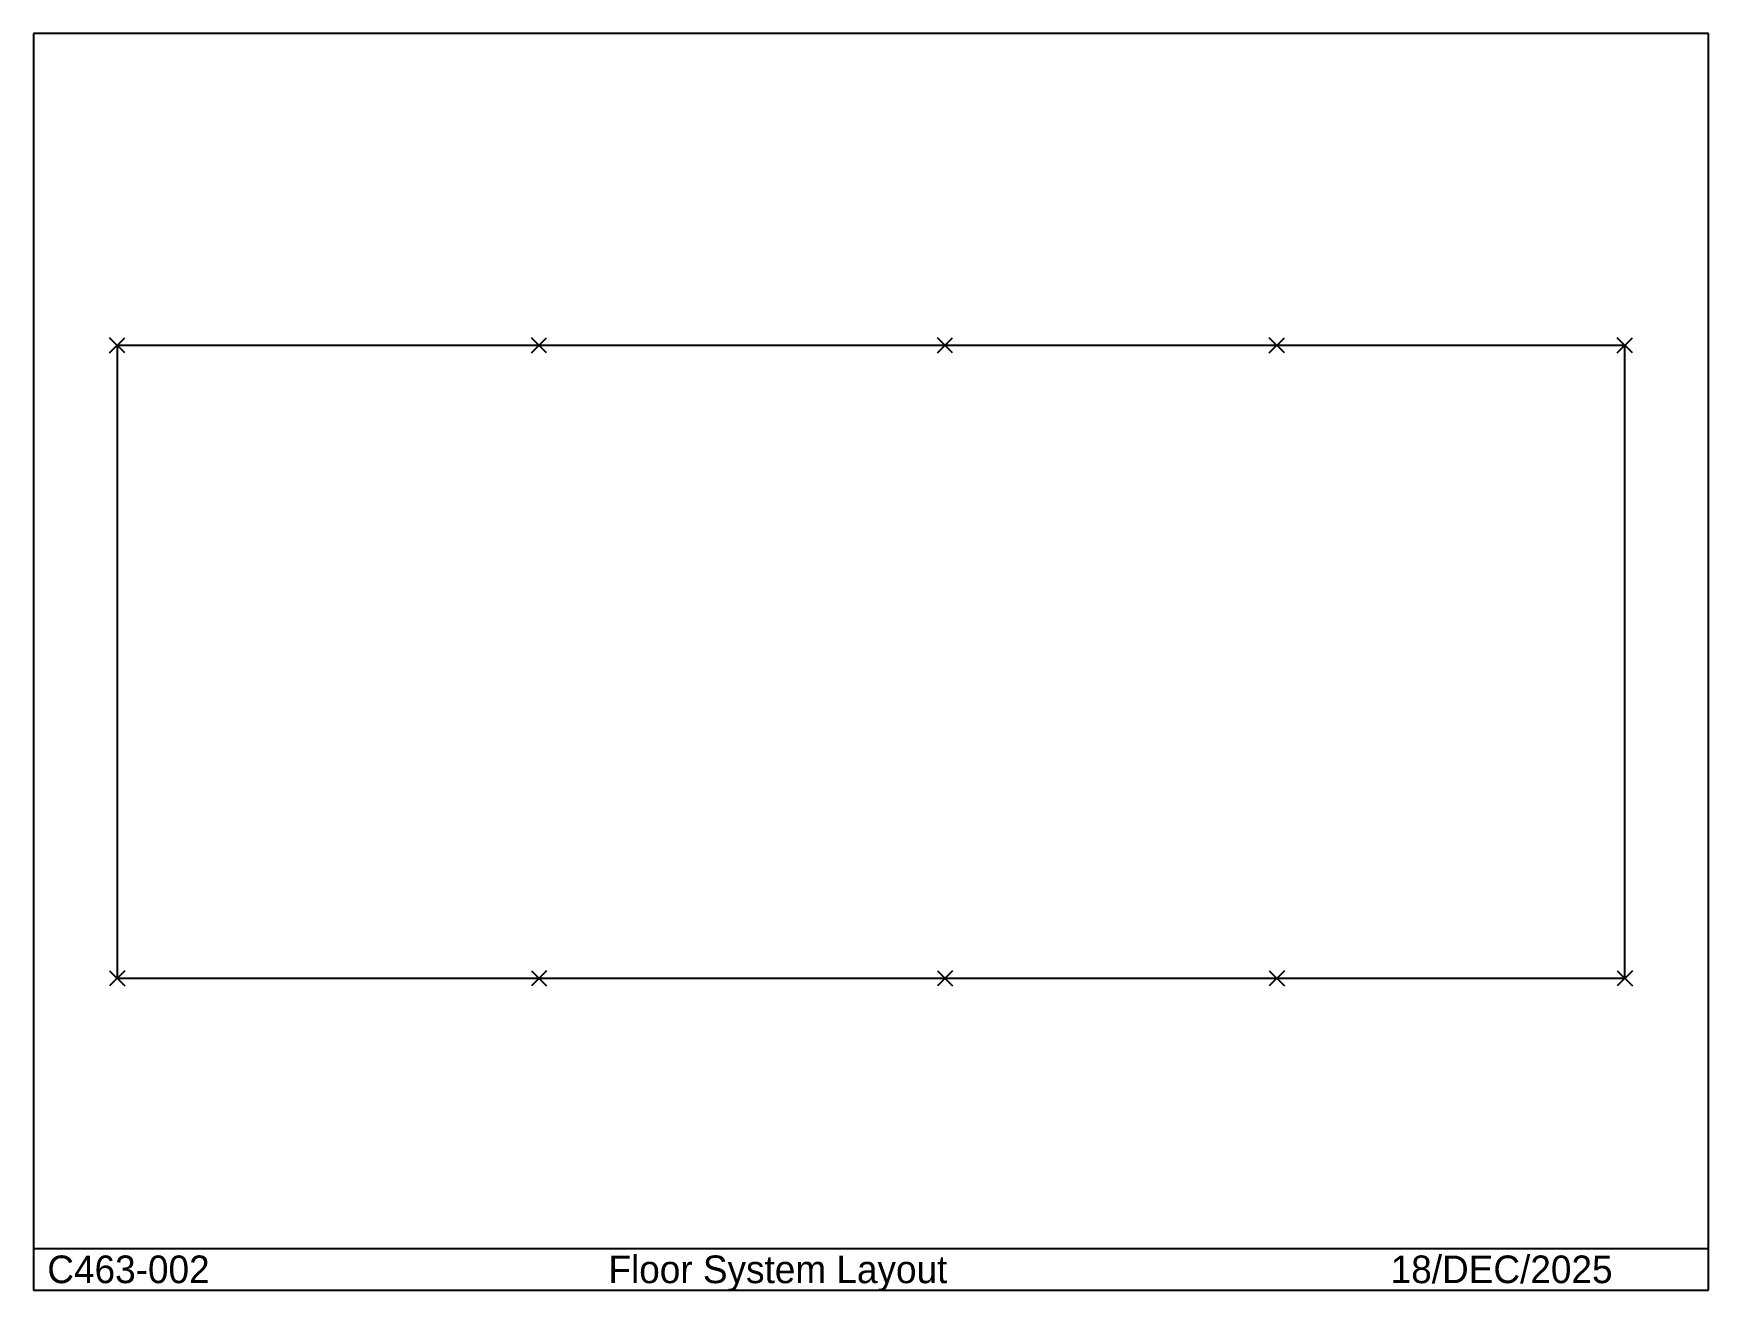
# Model space of a CAD drawing. Extents: x -1693 to 32193, y -6336 to 19107.
import ezdxf

# ---------------------------------------------------------------- set-up
doc = ezdxf.new("R2010")
doc.units = 0
doc.linetypes.add('CONTIN', pattern=[0])
doc.layers.get('0').update_dxf_attribs({"linetype": 'CONTIN'})
doc.layers.add('15', color=5, linetype='CONTIN')
doc.layers.add('7', color=5, linetype='CONTIN')

msp = doc.modelspace()

# ---------------------------------------------------------------- linework, layer by layer
for p, q in [((32192.643, 19106.98), (-1692.641, 19106.98)), ((-1692.641, 19106.98), (-1692.641, -6306.981)), ((32192.643, -6306.981), (32192.643, 19106.98)), ((-1692.641, -5468.32), (32192.643, -5468.32)), ((-1692.641, -6306.981), (32192.643, -6306.981))]:
    msp.add_line(p, q)
at = {"layer": '15'}
for p, q in [((152.4, 12647.6), (-152.4, 12952.4)), ((-152.4, 12647.6), (152.4, 12952.4)), ((8687.401, 12647.6), (8382.602, 12952.4)), ((8382.602, 12647.6), (8687.401, 12952.4)), ((16897.4, 12647.6), (16592.602, 12952.4)), ((16592.602, 12647.6), (16897.4, 12952.4)), ((23612.402, 12647.6), (23307.602, 12952.4)), ((23307.602, 12647.6), (23612.402, 12952.4)), ((30652.402, 12647.6), (30347.602, 12952.4)), ((30347.602, 12647.6), (30652.402, 12952.4)), ((-152.4, 152.4), (152.4, -152.4)), ((152.4, 152.4), (-152.4, -152.4)), ((8382.6, 152.4), (8687.399, -152.4)), ((8687.399, 152.4), (8382.6, -152.4)), ((16592.6, 152.4), (16897.398, -152.4)), ((16897.398, 152.4), (16592.6, -152.4)), ((23307.6, 152.4), (23612.4, -152.4)), ((23612.4, 152.4), (23307.6, -152.4)), ((30347.602, 152.4), (30652.402, -152.4)), ((30652.402, 152.4), (30347.602, -152.4))]:
    msp.add_line(p, q, dxfattribs=at)
at = {"layer": '7'}
for p, q in [((30500.002, 12800), (0, 12800)), ((0, 12800), (0, 0)), ((30500.002, 0), (30500.002, 12800)), ((0, 0), (30500.002, 0))]:
    msp.add_line(p, q, dxfattribs=at)

# ---------------------------------------------------------------- texts
for s, p in [('C463-002', (-1413.087, -6167.204)), ('Floor System Layout', (9938.483, -6167.204)), ('18/DEC/2025', (25762.91, -6167.204))]:
    msp.add_text(s, height=559.107).set_placement(p)

doc.saveas('drawing.dxf')
